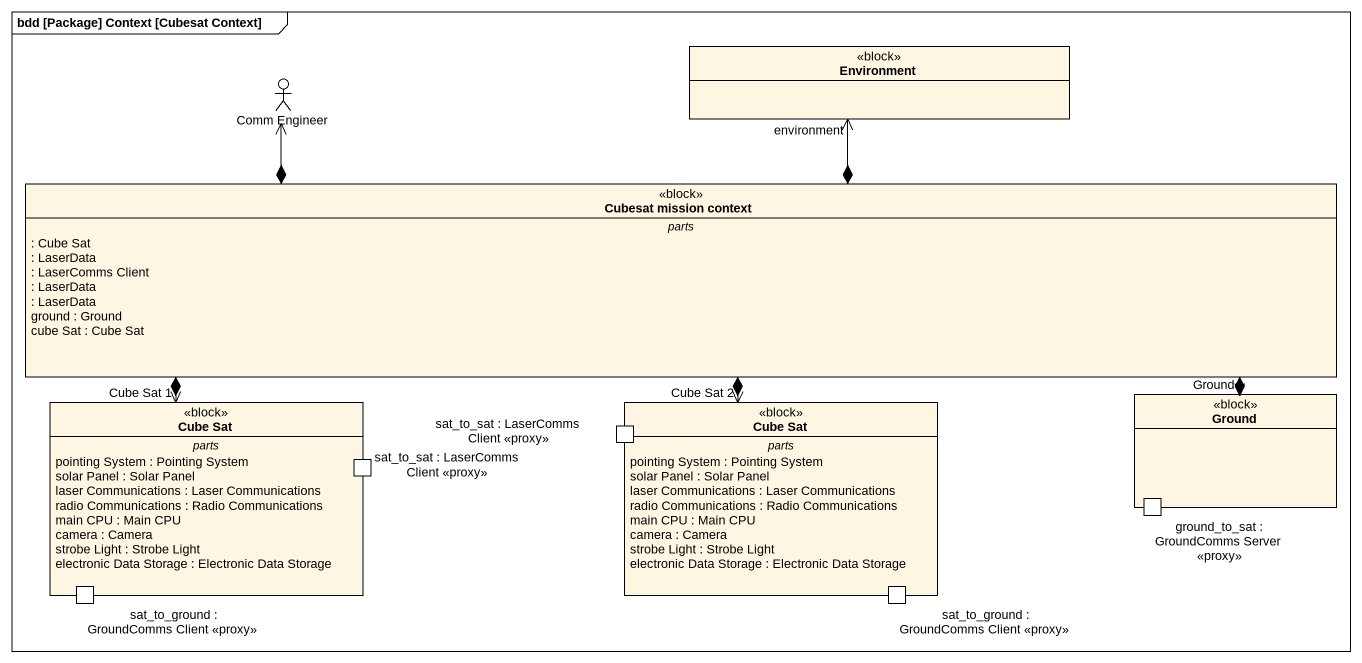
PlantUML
@startuml
mainframe bdd [Package] Context [Cubesat Context]
allowmixing
hide circle
hide empty members
class Environment <<block>>
actor "Comm Engineer" as Comm_Engineer
class "Cubesat mission context" as Cubesat_mission_context <<block>> {
  -- parts --
  : Cube Sat
  : LaserData
  : LaserComms Client
  : LaserData
  : LaserData
  ground : Ground
  cube Sat : Cube Sat
}
class "Cube Sat" as Cube_Sat <<block>> {
  -- parts --
  pointing System : Pointing System
  solar Panel : Solar Panel
  laser Communications : Laser Communications
  radio Communications : Radio Communications
  main CPU : Main CPU
  camera : Camera
  strobe Light : Strobe Light
  electronic Data Storage : Electronic Data Storage
  -- ports --
  sat_to_sat : LaserComms Client <<proxy>>
  sat_to_ground : GroundComms Client <<proxy>>
}
class "Cube Sat" as Cube_Sat_2 <<block>> {
  -- parts --
  pointing System : Pointing System
  solar Panel : Solar Panel
  laser Communications : Laser Communications
  radio Communications : Radio Communications
  main CPU : Main CPU
  camera : Camera
  strobe Light : Strobe Light
  electronic Data Storage : Electronic Data Storage
  -- ports --
  sat_to_sat : LaserComms Client <<proxy>>
  sat_to_ground : GroundComms Client <<proxy>>
}
rectangle Ground <<block>> {
  port "ground_to_sat : GroundComms Server <<proxy>>" as ground_to_sat_GroundComms
}
Cubesat_mission_context *-up-> "environment" Environment
Cubesat_mission_context *-left-> Comm_Engineer
Cubesat_mission_context *-left-> "Cube Sat 1" Cube_Sat
Cubesat_mission_context *--> "Cube Sat 2" Cube_Sat_2
Cubesat_mission_context *-right-> "Ground" Ground
@enduml
